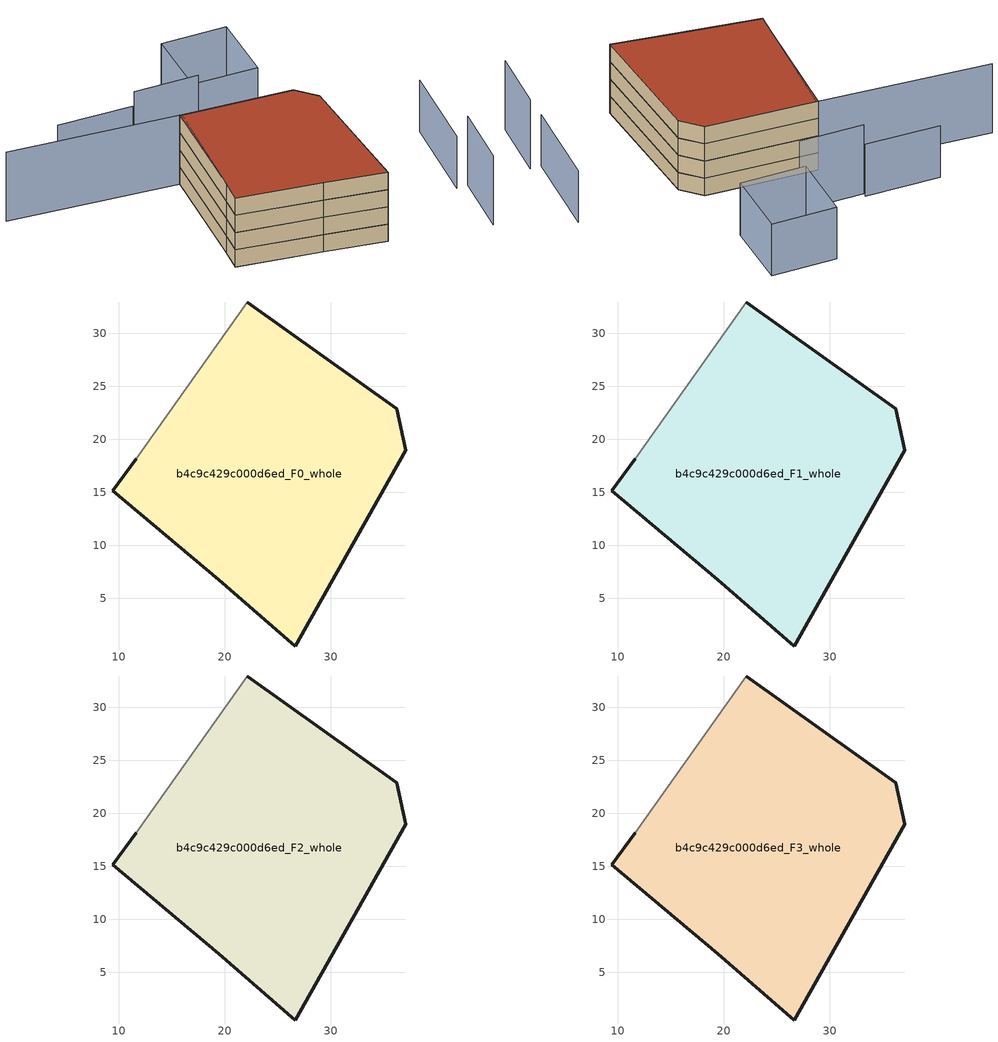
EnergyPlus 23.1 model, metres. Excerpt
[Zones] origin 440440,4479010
b4c9c429c000d6ed_F0_whole
 floor ground (EU_floor_Construction): 26.64,0.51 37.05,18.96 36.22,22.87 22.15,32.94 11.66,18.17 9.46,15.17 19.43,6.76 z0
 wall outside (EU_wall_Construction): 22.15,32.94 36.22,22.87 37.05,18.96 26.64,0.51 19.43,6.76 9.46,15.17 11.66,18.17 z0:3
 wall adiabatic (EU_wall_Construction): 11.66,18.17 22.15,32.94 z0:3
b4c9c429c000d6ed_F1_whole
 floor to b4c9c429c000d6ed_F0_whole (EU_floor_Construction): 26.64,0.51 37.05,18.96 36.21,22.87 22.15,32.94 11.65,18.17 9.46,15.17 19.43,6.76 z3
 wall outside (EU_wall_Construction): 22.15,32.94 36.22,22.87 37.05,18.96 26.64,0.51 19.43,6.76 9.46,15.17 11.66,18.17 z3:6
 wall adiabatic (EU_wall_Construction): 11.66,18.17 22.15,32.94 z3:6
b4c9c429c000d6ed_F2_whole
 floor to b4c9c429c000d6ed_F1_whole (EU_floor_Construction): 26.64,0.51 37.05,18.96 36.21,22.87 22.15,32.94 11.65,18.17 9.46,15.17 19.43,6.76 z6
 wall outside (EU_wall_Construction): 22.15,32.94 36.22,22.87 37.05,18.96 26.64,0.51 19.43,6.76 9.46,15.17 11.66,18.17 z6:9
 wall adiabatic (EU_wall_Construction): 11.66,18.17 22.15,32.94 z6:9
b4c9c429c000d6ed_F3_whole
 floor to b4c9c429c000d6ed_F2_whole (EU_floor_Construction): 26.64,0.51 37.05,18.96 36.21,22.87 22.15,32.94 11.65,18.17 9.46,15.17 19.43,6.76 z9
 wall outside (EU_wall_Construction): 22.15,32.94 36.22,22.87 37.05,18.96 26.64,0.51 19.43,6.76 9.46,15.17 11.66,18.17 z9:12
 wall adiabatic (EU_wall_Construction): 11.66,18.17 22.15,32.94 z9:12
 roof outside (EU_roof_Construction): 36.22,22.87 37.05,18.96 26.64,0.51 19.43,6.76 9.46,15.17 11.66,18.17 22.15,32.94 z12
shading: 38.21,-9.7 44.29,-1.4 / 0.99,48.54 22.41,32.74 / 22.41,32.74 11.66,18.17 / 31.83,36.1 23.45,41.52 z0:12; 42.9,-0.46 51.55,11.44 / 23.85,41.98 14.15,48.36 / 32.99,37.89 38.89,47.08 / 38.89,47.08 47.43,41.59 / 47.43,41.59 41.52,32.4 / 41.52,32.4 32.99,37.89 z0:9
[Building]
EU S2 Campaign: North Axis=0; Terrain=City; Solar Distribution=FullExterior
[Site:Location]
Madrid: Latitude=40.5; Longitude=-3.5; Time Zone=1; Elevation=609
[SizingPeriod:WeatherFileDays]
AnnualSizingPeriod: Begin Month=1; Begin Day of Month=1; End Month=12; End Day of Month=31; Day of Week for Start Day=Monday; Use Weather File Daylight Saving Period=No; Use Weather File Rain and Snow Indicators=No
[MATERIAL]
EU_InternalMass_Material: Roughness=MediumRough; Thickness=0.1; Conductivity=1; Density=1800; Specific Heat=900; Thermal Absorptance=0.9; Solar Absorptance=0.7; Visible Absorptance=0.7
[MATERIAL:NOMASS] Roughness=MediumRough; Thermal Absorptance=0.9; Solar Absorptance=0.7; Visible Absorptance=0.7
Name | Thermal Resistance
EU_wall_NoMass | 0.609216
EU_roof_NoMass | 0.513268
EU_floor_NoMass | 0.568163
[CONSTRUCTION]
EU_wall_Construction: EU_wall_NoMass
EU_roof_Construction: EU_roof_NoMass
EU_floor_Construction: EU_floor_NoMass
EU_InternalMass_Construction: EU_InternalMass_Material
[ZONE] Type=1; Multiplier=1; Ceiling Height=autocalculate; Volume=1433.66; Floor Area=autocalculate; Part of Total Floor Area=Yes
b4c9c429c000d6ed_F0_whole; b4c9c429c000d6ed_F1_whole; b4c9c429c000d6ed_F2_whole; b4c9c429c000d6ed_F3_whole
[INTERNALMASS] Construction=EU_InternalMass_Construction; Surface Area=477.886
Name | Zone or ZoneList
b4c9c429c000d6ed_F0_whole_EU_InternalMass | b4c9c429c000d6ed_F0_whole
b4c9c429c000d6ed_F1_whole_EU_InternalMass | b4c9c429c000d6ed_F1_whole
b4c9c429c000d6ed_F2_whole_EU_InternalMass | b4c9c429c000d6ed_F2_whole
b4c9c429c000d6ed_F3_whole_EU_InternalMass | b4c9c429c000d6ed_F3_whole
[OTHEREQUIPMENT] Fuel Type=Electricity; Design Level Calculation Method=Watts/Area; Power per Zone Floor Area=1; Fraction Latent=0; Fraction Radiant=0; Fraction Lost=0; Carbon Dioxide Generation Rate=0; EndUse Subcategory=EU_Step8_InternalGains
Name | Zone or ZoneList or Space or SpaceList | Schedule
EU_Step8_InternalGain_b4c9c429c000d6ed_F0_whole_f000 | b4c9c429c000d6ed_F0_whole | EU_Step8_GainSchedule_b4c9c429c000d6ed_F0_whole_f000
EU_Step8_InternalGain_b4c9c429c000d6ed_F1_whole_f000 | b4c9c429c000d6ed_F1_whole | EU_Step8_GainSchedule_b4c9c429c000d6ed_F1_whole_f000
EU_Step8_InternalGain_b4c9c429c000d6ed_F2_whole_f000 | b4c9c429c000d6ed_F2_whole | EU_Step8_GainSchedule_b4c9c429c000d6ed_F2_whole_f000
EU_Step8_InternalGain_b4c9c429c000d6ed_F3_whole_f000 | b4c9c429c000d6ed_F3_whole | EU_Step8_GainSchedule_b4c9c429c000d6ed_F3_whole_f000
[ZONEVENTILATION:DESIGNFLOWRATE] Schedule=EU_AlwaysOn; Design Flow Rate Calculation Method=AirChanges/Hour; Air Changes per Hour=0.752966; Ventilation Type=Natural; Fan Pressure Rise=0; Fan Total Efficiency=1; Constant Term Coefficient=1; Temperature Term Coefficient=0; Velocity Term Coefficient=0; Velocity Squared Term Coefficient=0; Minimum Indoor Temperature=-100; Maximum Indoor Temperature=100; Delta Temperature=-100; Minimum Outdoor Temperature=-100; Maximum Outdoor Temperature=100; Maximum Wind Speed=40
Name | Zone or ZoneList or Space or SpaceList
EU_ConstantAir_b4c9c429c000d6ed_F0_whole | b4c9c429c000d6ed_F0_whole
EU_ConstantAir_b4c9c429c000d6ed_F1_whole | b4c9c429c000d6ed_F1_whole
EU_ConstantAir_b4c9c429c000d6ed_F2_whole | b4c9c429c000d6ed_F2_whole
EU_ConstantAir_b4c9c429c000d6ed_F3_whole | b4c9c429c000d6ed_F3_whole
[HVACTEMPLATE:THERMOSTAT] Constant Heating Setpoint=20; Constant Cooling Setpoint=50
EU_HeatOnly_b4c9c429c000d6ed_F0_whole; EU_HeatOnly_b4c9c429c000d6ed_F1_whole; EU_HeatOnly_b4c9c429c000d6ed_F2_whole; EU_HeatOnly_b4c9c429c000d6ed_F3_whole
[HVACTEMPLATE:ZONE:IDEALLOADSAIRSYSTEM] System Availability Schedule=EU_AlwaysOn; Maximum Heating Supply Air Temperature=50; Minimum Cooling Supply Air Temperature=13; Maximum Heating Supply Air Humidity Ratio=0.0156; Minimum Cooling Supply Air Humidity Ratio=0.0077; Heating Limit=NoLimit; Cooling Limit=NoLimit; Heating Availability Schedule=EU_AlwaysOn; Cooling Availability Schedule=EU_CoolingOff; Dehumidification Control Type=ConstantSensibleHeatRatio; Cooling Sensible Heat Ratio=0.7; Dehumidification Setpoint=60; Humidification Control Type=None; Humidification Setpoint=30; Outdoor Air Method=None; Outdoor Air Flow Rate per Person=0.00944; Outdoor Air Flow Rate per Zone Floor Area=0; Outdoor Air Flow Rate per Zone=0; Demand Controlled Ventilation Type=None; Outdoor Air Economizer Type=NoEconomizer; Heat Recovery Type=None; Sensible Heat Recovery Effectiveness=0.7; Latent Heat Recovery Effectiveness=0.65
Name | Template Thermostat
b4c9c429c000d6ed_F0_whole | EU_HeatOnly_b4c9c429c000d6ed_F0_whole
b4c9c429c000d6ed_F1_whole | EU_HeatOnly_b4c9c429c000d6ed_F1_whole
b4c9c429c000d6ed_F2_whole | EU_HeatOnly_b4c9c429c000d6ed_F2_whole
b4c9c429c000d6ed_F3_whole | EU_HeatOnly_b4c9c429c000d6ed_F3_whole
[SIZING:ZONE] Zone Cooling Design Supply Air Temperature Input Method=SupplyAirTemperature; Zone Cooling Design Supply Air Temperature=13; Zone Heating Design Supply Air Temperature Input Method=SupplyAirTemperature; Zone Heating Design Supply Air Temperature=50; Zone Cooling Design Supply Air Humidity Ratio=0.008; Zone Heating Design Supply Air Humidity Ratio=0.008; Cooling Design Air Flow Method=DesignDay; Cooling Design Air Flow Rate=0; Cooling Minimum Air Flow per Zone Floor Area=0.000762; Cooling Minimum Air Flow=0; Cooling Minimum Air Flow Fraction=0.2; Heating Design Air Flow Method=DesignDay; Heating Design Air Flow Rate=0; Heating Maximum Air Flow per Zone Floor Area=0.002032; Heating Maximum Air Flow=0.141576; Heating Maximum Air Flow Fraction=0.3; Account for Dedicated Outdoor Air System=No; Dedicated Outdoor Air System Control Strategy=NeutralSupplyAir; Dedicated Outdoor Air Low Setpoint Temperature for Design=autosize; Dedicated Outdoor Air High Setpoint Temperature for Design=autosize; Zone Load Sizing Method=Sensible Load Only No Latent Load; Zone Latent Cooling Design Supply Air Humidity Ratio Input Method=HumidityRatioDifference; Zone Cooling Design Supply Air Humidity Ratio Difference=0.005; Zone Latent Heating Design Supply Air Humidity Ratio Input Method=HumidityRatioDifference; Zone Humidification Design Supply Air Humidity Ratio Difference=0.005
b4c9c429c000d6ed_F0_whole; b4c9c429c000d6ed_F1_whole; b4c9c429c000d6ed_F2_whole; b4c9c429c000d6ed_F3_whole
[SCHEDULE:CONSTANT]
Name | Hourly Value
EU_AlwaysOn | 1
EU_CoolingOff | 0
[SCHEDULE:FILE] Column Number=1; Rows to Skip at Top=0; Number of Hours of Data=8760; Column Separator=Comma; Interpolate to Timestep=No; Minutes per Item=60; Adjust Schedule for Daylight Savings=Yes
Name | File
EU_Step8_GainSchedule_b4c9c429c000d6ed_F0_whole_f000 | ../../schedules/b4c9c429c000d6ed/b4c9c429c000d6ed_F0_whole_f000_gain.csv
EU_Step8_GainSchedule_b4c9c429c000d6ed_F1_whole_f000 | ../../schedules/b4c9c429c000d6ed/b4c9c429c000d6ed_F1_whole_f000_gain.csv
EU_Step8_GainSchedule_b4c9c429c000d6ed_F2_whole_f000 | ../../schedules/b4c9c429c000d6ed/b4c9c429c000d6ed_F2_whole_f000_gain.csv
EU_Step8_GainSchedule_b4c9c429c000d6ed_F3_whole_f000 | ../../schedules/b4c9c429c000d6ed/b4c9c429c000d6ed_F3_whole_f000_gain.csv
